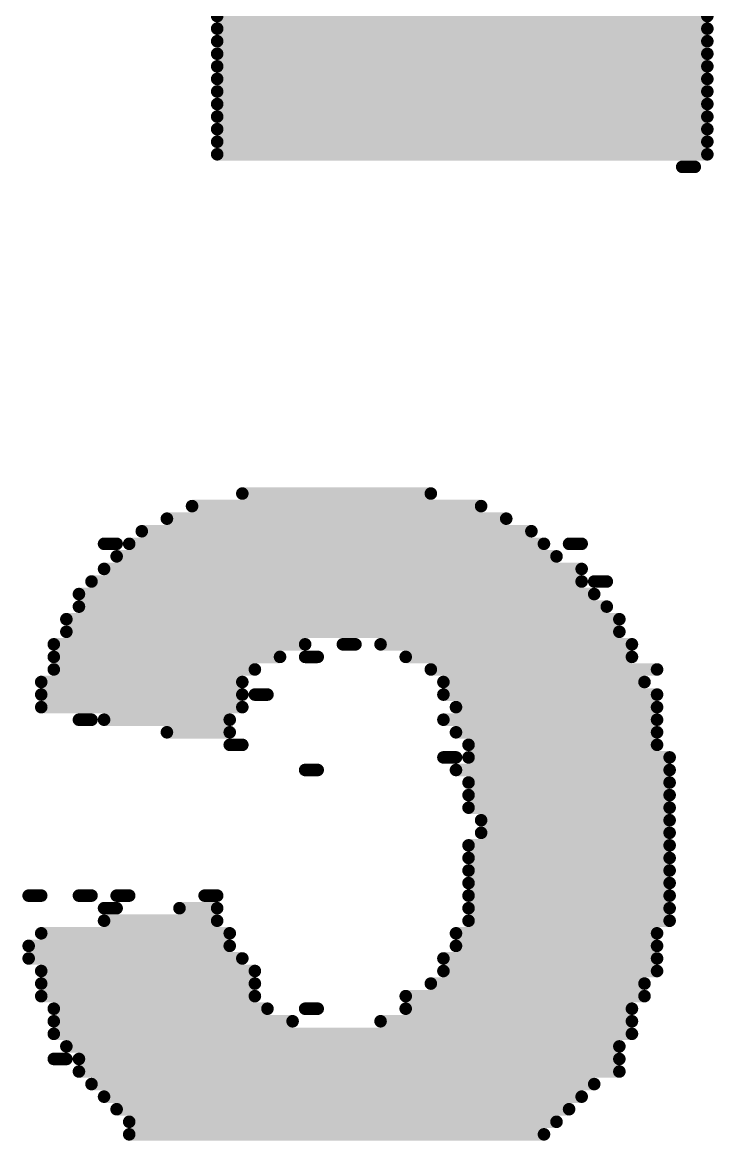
# Model space of a CAD drawing. Header units: inches. Extents: x -5 to 433, y -20 to 71.
# Drawn here: x 17.042 to 18.439, y 50.057 to 52.318 of the extents above; entities that cross this region are included whole.
import ezdxf

# ---------------------------------------------------------------- set-up
doc = ezdxf.new("R2010")
doc.units = ezdxf.units.IN
doc.layers.add('Bottom Overlay', color=54, linetype='Continuous')

msp = doc.modelspace()

# ---------------------------------------------------------------- linework, layer by layer
at = {"layer": 'Bottom Overlay'}
for points in [[(17.4358, 52.3304, 0.0254, 0.0254, 0), (18.4264, 52.3304, 0.0254, 0.0254, 0)], [(17.4358, 52.305, 0.0254, 0.0254, 0), (18.4264, 52.305, 0.0254, 0.0254, 0)], [(17.4358, 52.2796, 0.0254, 0.0254, 0), (18.4264, 52.2796, 0.0254, 0.0254, 0)], [(17.4358, 52.2542, 0.0254, 0.0254, 0), (18.4264, 52.2542, 0.0254, 0.0254, 0)], [(17.4358, 52.2288, 0.0254, 0.0254, 0), (18.4264, 52.2288, 0.0254, 0.0254, 0)], [(17.4358, 52.2034, 0.0254, 0.0254, 0), (18.4264, 52.2034, 0.0254, 0.0254, 0)], [(17.4358, 52.178, 0.0254, 0.0254, 0), (18.4264, 52.178, 0.0254, 0.0254, 0)], [(17.4358, 52.1526, 0.0254, 0.0254, 0), (18.4264, 52.1526, 0.0254, 0.0254, 0)], [(17.4358, 52.1272, 0.0254, 0.0254, 0), (18.4264, 52.1272, 0.0254, 0.0254, 0)], [(17.4358, 52.1018, 0.0254, 0.0254, 0), (18.4264, 52.1018, 0.0254, 0.0254, 0)], [(17.4358, 52.0764, 0.0254, 0.0254, 0), (18.4264, 52.0764, 0.0254, 0.0254, 0)], [(17.4358, 52.051, 0.0254, 0.0254, 0), (18.4264, 52.051, 0.0254, 0.0254, 0)], [(18.3756, 52.0256, 0.0254, 0.0254, 0), (18.401, 52.0256, 0.0254, 0.0254, 0)], [(17.4866, 51.3652, 0.0254, 0.0254, 0), (17.8676, 51.3652, 0.0254, 0.0254, 0)], [(17.385, 51.3398, 0.0254, 0.0254, 0), (17.9692, 51.3398, 0.0254, 0.0254, 0)], [(17.3342, 51.3144, 0.0254, 0.0254, 0), (18.02, 51.3144, 0.0254, 0.0254, 0)], [(17.2834, 51.289, 0.0254, 0.0254, 0), (18.0708, 51.289, 0.0254, 0.0254, 0)], [(17.2072, 51.2636, 0.0254, 0.0254, 0), (17.2326, 51.2636, 0.0254, 0.0254, 0)], [(17.258, 51.2636, 0.0254, 0.0254, 0), (18.0962, 51.2636, 0.0254, 0.0254, 0)], [(18.147, 51.2636, 0.0254, 0.0254, 0), (18.1724, 51.2636, 0.0254, 0.0254, 0)], [(17.2326, 51.2382, 0.0254, 0.0254, 0), (18.1216, 51.2382, 0.0254, 0.0254, 0)], [(17.2072, 51.2128, 0.0254, 0.0254, 0), (18.1724, 51.2128, 0.0254, 0.0254, 0)], [(17.1818, 51.1874, 0.0254, 0.0254, 0), (18.1724, 51.1874, 0.0254, 0.0254, 0)], [(18.1978, 51.1874, 0.0254, 0.0254, 0), (18.2232, 51.1874, 0.0254, 0.0254, 0)], [(17.1564, 51.162, 0.0254, 0.0254, 0), (18.1978, 51.162, 0.0254, 0.0254, 0)], [(17.1564, 51.1366, 0.0254, 0.0254, 0), (18.2232, 51.1366, 0.0254, 0.0254, 0)], [(17.131, 51.1112, 0.0254, 0.0254, 0), (18.2486, 51.1112, 0.0254, 0.0254, 0)], [(17.131, 51.0858, 0.0254, 0.0254, 0), (18.2486, 51.0858, 0.0254, 0.0254, 0)], [(17.1056, 51.0604, 0.0254, 0.0254, 0), (17.6136, 51.0604, 0.0254, 0.0254, 0)], [(17.6898, 51.0604, 0.0254, 0.0254, 0), (17.7152, 51.0604, 0.0254, 0.0254, 0)], [(17.766, 51.0604, 0.0254, 0.0254, 0), (18.274, 51.0604, 0.0254, 0.0254, 0)], [(17.1056, 51.035, 0.0254, 0.0254, 0), (17.5628, 51.035, 0.0254, 0.0254, 0)], [(17.6136, 51.035, 0.0254, 0.0254, 0), (17.639, 51.035, 0.0254, 0.0254, 0)], [(17.8168, 51.035, 0.0254, 0.0254, 0), (18.274, 51.035, 0.0254, 0.0254, 0)], [(17.1056, 51.0096, 0.0254, 0.0254, 0), (17.512, 51.0096, 0.0254, 0.0254, 0)], [(17.8676, 51.0096, 0.0254, 0.0254, 0), (18.3248, 51.0096, 0.0254, 0.0254, 0)], [(17.0802, 50.9842, 0.0254, 0.0254, 0), (17.4866, 50.9842, 0.0254, 0.0254, 0)], [(17.893, 50.9842, 0.0254, 0.0254, 0), (18.2994, 50.9842, 0.0254, 0.0254, 0)], [(17.0802, 50.9588, 0.0254, 0.0254, 0), (17.4866, 50.9588, 0.0254, 0.0254, 0)], [(17.512, 50.9588, 0.0254, 0.0254, 0), (17.5374, 50.9588, 0.0254, 0.0254, 0)], [(17.893, 50.9588, 0.0254, 0.0254, 0), (18.3248, 50.9588, 0.0254, 0.0254, 0)], [(17.0802, 50.9334, 0.0254, 0.0254, 0), (17.4866, 50.9334, 0.0254, 0.0254, 0)], [(17.9184, 50.9334, 0.0254, 0.0254, 0), (18.3248, 50.9334, 0.0254, 0.0254, 0)], [(17.1564, 50.908, 0.0254, 0.0254, 0), (17.1818, 50.908, 0.0254, 0.0254, 0)], [(17.2072, 50.908, 0.0254, 0.0254, 0), (17.4612, 50.908, 0.0254, 0.0254, 0)], [(17.893, 50.908, 0.0254, 0.0254, 0), (18.3248, 50.908, 0.0254, 0.0254, 0)], [(17.3342, 50.8826, 0.0254, 0.0254, 0), (17.4612, 50.8826, 0.0254, 0.0254, 0)], [(17.9184, 50.8826, 0.0254, 0.0254, 0), (18.3248, 50.8826, 0.0254, 0.0254, 0)], [(17.4612, 50.8572, 0.0254, 0.0254, 0), (17.4866, 50.8572, 0.0254, 0.0254, 0)], [(17.9438, 50.8572, 0.0254, 0.0254, 0), (18.3248, 50.8572, 0.0254, 0.0254, 0)], [(17.893, 50.8318, 0.0254, 0.0254, 0), (17.9184, 50.8318, 0.0254, 0.0254, 0)], [(17.9438, 50.8318, 0.0254, 0.0254, 0), (18.3502, 50.8318, 0.0254, 0.0254, 0)], [(17.6136, 50.8064, 0.0254, 0.0254, 0), (17.639, 50.8064, 0.0254, 0.0254, 0)], [(17.9184, 50.8064, 0.0254, 0.0254, 0), (18.3502, 50.8064, 0.0254, 0.0254, 0)], [(17.9438, 50.781, 0.0254, 0.0254, 0), (18.3502, 50.781, 0.0254, 0.0254, 0)], [(17.9438, 50.7556, 0.0254, 0.0254, 0), (18.3502, 50.7556, 0.0254, 0.0254, 0)], [(17.9438, 50.7302, 0.0254, 0.0254, 0), (18.3502, 50.7302, 0.0254, 0.0254, 0)], [(17.9692, 50.7048, 0.0254, 0.0254, 0), (18.3502, 50.7048, 0.0254, 0.0254, 0)], [(17.9692, 50.6794, 0.0254, 0.0254, 0), (18.3502, 50.6794, 0.0254, 0.0254, 0)], [(17.9438, 50.654, 0.0254, 0.0254, 0), (18.3502, 50.654, 0.0254, 0.0254, 0)], [(17.9438, 50.6286, 0.0254, 0.0254, 0), (18.3502, 50.6286, 0.0254, 0.0254, 0)], [(17.9438, 50.6032, 0.0254, 0.0254, 0), (18.3502, 50.6032, 0.0254, 0.0254, 0)], [(17.9438, 50.5778, 0.0254, 0.0254, 0), (18.3502, 50.5778, 0.0254, 0.0254, 0)], [(17.0548, 50.5524, 0.0254, 0.0254, 0), (17.0802, 50.5524, 0.0254, 0.0254, 0)], [(17.1564, 50.5524, 0.0254, 0.0254, 0), (17.1818, 50.5524, 0.0254, 0.0254, 0)], [(17.2326, 50.5524, 0.0254, 0.0254, 0), (17.258, 50.5524, 0.0254, 0.0254, 0)], [(17.4104, 50.5524, 0.0254, 0.0254, 0), (17.4358, 50.5524, 0.0254, 0.0254, 0)], [(17.9438, 50.5524, 0.0254, 0.0254, 0), (18.3502, 50.5524, 0.0254, 0.0254, 0)], [(17.2072, 50.527, 0.0254, 0.0254, 0), (17.2326, 50.527, 0.0254, 0.0254, 0)], [(17.3596, 50.527, 0.0254, 0.0254, 0), (17.4358, 50.527, 0.0254, 0.0254, 0)], [(17.9438, 50.527, 0.0254, 0.0254, 0), (18.3502, 50.527, 0.0254, 0.0254, 0)], [(17.2072, 50.5016, 0.0254, 0.0254, 0), (17.4358, 50.5016, 0.0254, 0.0254, 0)], [(17.9438, 50.5016, 0.0254, 0.0254, 0), (18.3502, 50.5016, 0.0254, 0.0254, 0)], [(17.0802, 50.4762, 0.0254, 0.0254, 0), (17.4612, 50.4762, 0.0254, 0.0254, 0)], [(17.9184, 50.4762, 0.0254, 0.0254, 0), (18.3248, 50.4762, 0.0254, 0.0254, 0)], [(17.0548, 50.4508, 0.0254, 0.0254, 0), (17.4612, 50.4508, 0.0254, 0.0254, 0)], [(17.9184, 50.4508, 0.0254, 0.0254, 0), (18.3248, 50.4508, 0.0254, 0.0254, 0)], [(17.0548, 50.4254, 0.0254, 0.0254, 0), (17.4866, 50.4254, 0.0254, 0.0254, 0)], [(17.893, 50.4254, 0.0254, 0.0254, 0), (18.3248, 50.4254, 0.0254, 0.0254, 0)], [(17.0802, 50.4, 0.0254, 0.0254, 0), (17.512, 50.4, 0.0254, 0.0254, 0)], [(17.893, 50.4, 0.0254, 0.0254, 0), (18.3248, 50.4, 0.0254, 0.0254, 0)], [(17.0802, 50.3746, 0.0254, 0.0254, 0), (17.512, 50.3746, 0.0254, 0.0254, 0)], [(17.8676, 50.3746, 0.0254, 0.0254, 0), (18.2994, 50.3746, 0.0254, 0.0254, 0)], [(17.0802, 50.3492, 0.0254, 0.0254, 0), (17.512, 50.3492, 0.0254, 0.0254, 0)], [(17.8168, 50.3492, 0.0254, 0.0254, 0), (18.2994, 50.3492, 0.0254, 0.0254, 0)], [(17.1056, 50.3238, 0.0254, 0.0254, 0), (17.5374, 50.3238, 0.0254, 0.0254, 0)], [(17.6136, 50.3238, 0.0254, 0.0254, 0), (17.639, 50.3238, 0.0254, 0.0254, 0)], [(17.8168, 50.3238, 0.0254, 0.0254, 0), (18.274, 50.3238, 0.0254, 0.0254, 0)], [(17.1056, 50.2984, 0.0254, 0.0254, 0), (17.5882, 50.2984, 0.0254, 0.0254, 0)], [(17.766, 50.2984, 0.0254, 0.0254, 0), (18.274, 50.2984, 0.0254, 0.0254, 0)], [(17.1056, 50.273, 0.0254, 0.0254, 0), (18.274, 50.273, 0.0254, 0.0254, 0)], [(17.131, 50.2476, 0.0254, 0.0254, 0), (18.2486, 50.2476, 0.0254, 0.0254, 0)], [(17.1056, 50.2222, 0.0254, 0.0254, 0), (17.131, 50.2222, 0.0254, 0.0254, 0)], [(17.1564, 50.2222, 0.0254, 0.0254, 0), (18.2486, 50.2222, 0.0254, 0.0254, 0)], [(17.1564, 50.1968, 0.0254, 0.0254, 0), (18.2486, 50.1968, 0.0254, 0.0254, 0)], [(17.1818, 50.1714, 0.0254, 0.0254, 0), (18.1978, 50.1714, 0.0254, 0.0254, 0)], [(17.2072, 50.146, 0.0254, 0.0254, 0), (18.1724, 50.146, 0.0254, 0.0254, 0)], [(17.2326, 50.1206, 0.0254, 0.0254, 0), (18.147, 50.1206, 0.0254, 0.0254, 0)], [(17.258, 50.0952, 0.0254, 0.0254, 0), (18.1216, 50.0952, 0.0254, 0.0254, 0)], [(17.258, 50.0698, 0.0254, 0.0254, 0), (18.0962, 50.0698, 0.0254, 0.0254, 0)]]:
    msp.add_lwpolyline(points, format="xyseb", dxfattribs=at)
for points in [[(17.4295, 52.3304, 0.0127, 0.0127, 1), (17.4422, 52.3304, 0.0127, 0.0127, 1)], [(18.4201, 52.3304, 0.0127, 0.0127, 1), (18.4328, 52.3304, 0.0127, 0.0127, 1)], [(17.4295, 52.305, 0.0127, 0.0127, 1), (17.4422, 52.305, 0.0127, 0.0127, 1)], [(18.4201, 52.305, 0.0127, 0.0127, 1), (18.4328, 52.305, 0.0127, 0.0127, 1)], [(17.4295, 52.2796, 0.0127, 0.0127, 1), (17.4422, 52.2796, 0.0127, 0.0127, 1)], [(18.4201, 52.2796, 0.0127, 0.0127, 1), (18.4328, 52.2796, 0.0127, 0.0127, 1)], [(17.4295, 52.2542, 0.0127, 0.0127, 1), (17.4422, 52.2542, 0.0127, 0.0127, 1)], [(18.4201, 52.2542, 0.0127, 0.0127, 1), (18.4328, 52.2542, 0.0127, 0.0127, 1)], [(17.4295, 52.2288, 0.0127, 0.0127, 1), (17.4422, 52.2288, 0.0127, 0.0127, 1)], [(18.4201, 52.2288, 0.0127, 0.0127, 1), (18.4328, 52.2288, 0.0127, 0.0127, 1)], [(17.4295, 52.2034, 0.0127, 0.0127, 1), (17.4422, 52.2034, 0.0127, 0.0127, 1)], [(18.4201, 52.2034, 0.0127, 0.0127, 1), (18.4328, 52.2034, 0.0127, 0.0127, 1)], [(17.4295, 52.178, 0.0127, 0.0127, 1), (17.4422, 52.178, 0.0127, 0.0127, 1)], [(18.4201, 52.178, 0.0127, 0.0127, 1), (18.4328, 52.178, 0.0127, 0.0127, 1)], [(17.4295, 52.1526, 0.0127, 0.0127, 1), (17.4422, 52.1526, 0.0127, 0.0127, 1)], [(18.4201, 52.1526, 0.0127, 0.0127, 1), (18.4328, 52.1526, 0.0127, 0.0127, 1)], [(17.4295, 52.1272, 0.0127, 0.0127, 1), (17.4422, 52.1272, 0.0127, 0.0127, 1)], [(18.4201, 52.1272, 0.0127, 0.0127, 1), (18.4328, 52.1272, 0.0127, 0.0127, 1)], [(17.4295, 52.1018, 0.0127, 0.0127, 1), (17.4422, 52.1018, 0.0127, 0.0127, 1)], [(18.4201, 52.1018, 0.0127, 0.0127, 1), (18.4328, 52.1018, 0.0127, 0.0127, 1)], [(17.4295, 52.0764, 0.0127, 0.0127, 1), (17.4422, 52.0764, 0.0127, 0.0127, 1)], [(18.4201, 52.0764, 0.0127, 0.0127, 1), (18.4328, 52.0764, 0.0127, 0.0127, 1)], [(17.4295, 52.051, 0.0127, 0.0127, 1), (17.4422, 52.051, 0.0127, 0.0127, 1)], [(18.4201, 52.051, 0.0127, 0.0127, 1), (18.4328, 52.051, 0.0127, 0.0127, 1)], [(18.3693, 52.0256, 0.0127, 0.0127, 1), (18.382, 52.0256, 0.0127, 0.0127, 1)], [(18.3947, 52.0256, 0.0127, 0.0127, 1), (18.4074, 52.0256, 0.0127, 0.0127, 1)], [(17.4803, 51.3652, 0.0127, 0.0127, 1), (17.493, 51.3652, 0.0127, 0.0127, 1)], [(17.8613, 51.3652, 0.0127, 0.0127, 1), (17.874, 51.3652, 0.0127, 0.0127, 1)], [(17.3787, 51.3398, 0.0127, 0.0127, 1), (17.3914, 51.3398, 0.0127, 0.0127, 1)], [(17.9629, 51.3398, 0.0127, 0.0127, 1), (17.9756, 51.3398, 0.0127, 0.0127, 1)], [(17.3279, 51.3144, 0.0127, 0.0127, 1), (17.3406, 51.3144, 0.0127, 0.0127, 1)], [(18.0137, 51.3144, 0.0127, 0.0127, 1), (18.0264, 51.3144, 0.0127, 0.0127, 1)], [(17.2771, 51.289, 0.0127, 0.0127, 1), (17.2898, 51.289, 0.0127, 0.0127, 1)], [(18.0645, 51.289, 0.0127, 0.0127, 1), (18.0772, 51.289, 0.0127, 0.0127, 1)], [(17.2009, 51.2636, 0.0127, 0.0127, 1), (17.2136, 51.2636, 0.0127, 0.0127, 1)], [(17.2263, 51.2636, 0.0127, 0.0127, 1), (17.239, 51.2636, 0.0127, 0.0127, 1)], [(17.2517, 51.2636, 0.0127, 0.0127, 1), (17.2644, 51.2636, 0.0127, 0.0127, 1)], [(18.0899, 51.2636, 0.0127, 0.0127, 1), (18.1026, 51.2636, 0.0127, 0.0127, 1)], [(18.1407, 51.2636, 0.0127, 0.0127, 1), (18.1534, 51.2636, 0.0127, 0.0127, 1)], [(18.1661, 51.2636, 0.0127, 0.0127, 1), (18.1788, 51.2636, 0.0127, 0.0127, 1)], [(17.2263, 51.2382, 0.0127, 0.0127, 1), (17.239, 51.2382, 0.0127, 0.0127, 1)], [(18.1153, 51.2382, 0.0127, 0.0127, 1), (18.128, 51.2382, 0.0127, 0.0127, 1)], [(17.2009, 51.2128, 0.0127, 0.0127, 1), (17.2136, 51.2128, 0.0127, 0.0127, 1)], [(18.1661, 51.2128, 0.0127, 0.0127, 1), (18.1788, 51.2128, 0.0127, 0.0127, 1)], [(17.1755, 51.1874, 0.0127, 0.0127, 1), (17.1882, 51.1874, 0.0127, 0.0127, 1)], [(18.1661, 51.1874, 0.0127, 0.0127, 1), (18.1788, 51.1874, 0.0127, 0.0127, 1)], [(18.1915, 51.1874, 0.0127, 0.0127, 1), (18.2042, 51.1874, 0.0127, 0.0127, 1)], [(18.2169, 51.1874, 0.0127, 0.0127, 1), (18.2296, 51.1874, 0.0127, 0.0127, 1)], [(17.1501, 51.162, 0.0127, 0.0127, 1), (17.1628, 51.162, 0.0127, 0.0127, 1)], [(18.1915, 51.162, 0.0127, 0.0127, 1), (18.2042, 51.162, 0.0127, 0.0127, 1)], [(17.1501, 51.1366, 0.0127, 0.0127, 1), (17.1628, 51.1366, 0.0127, 0.0127, 1)], [(18.2169, 51.1366, 0.0127, 0.0127, 1), (18.2296, 51.1366, 0.0127, 0.0127, 1)], [(17.1247, 51.1112, 0.0127, 0.0127, 1), (17.1374, 51.1112, 0.0127, 0.0127, 1)], [(18.2423, 51.1112, 0.0127, 0.0127, 1), (18.255, 51.1112, 0.0127, 0.0127, 1)], [(17.1247, 51.0858, 0.0127, 0.0127, 1), (17.1374, 51.0858, 0.0127, 0.0127, 1)], [(18.2423, 51.0858, 0.0127, 0.0127, 1), (18.255, 51.0858, 0.0127, 0.0127, 1)], [(17.0993, 51.0604, 0.0127, 0.0127, 1), (17.112, 51.0604, 0.0127, 0.0127, 1)], [(17.6073, 51.0604, 0.0127, 0.0127, 1), (17.62, 51.0604, 0.0127, 0.0127, 1)], [(17.6835, 51.0604, 0.0127, 0.0127, 1), (17.6962, 51.0604, 0.0127, 0.0127, 1)], [(17.7089, 51.0604, 0.0127, 0.0127, 1), (17.7216, 51.0604, 0.0127, 0.0127, 1)], [(17.7597, 51.0604, 0.0127, 0.0127, 1), (17.7724, 51.0604, 0.0127, 0.0127, 1)], [(18.2677, 51.0604, 0.0127, 0.0127, 1), (18.2804, 51.0604, 0.0127, 0.0127, 1)], [(17.0993, 51.035, 0.0127, 0.0127, 1), (17.112, 51.035, 0.0127, 0.0127, 1)], [(17.5565, 51.035, 0.0127, 0.0127, 1), (17.5692, 51.035, 0.0127, 0.0127, 1)], [(17.6073, 51.035, 0.0127, 0.0127, 1), (17.62, 51.035, 0.0127, 0.0127, 1)], [(17.6327, 51.035, 0.0127, 0.0127, 1), (17.6454, 51.035, 0.0127, 0.0127, 1)], [(17.8105, 51.035, 0.0127, 0.0127, 1), (17.8232, 51.035, 0.0127, 0.0127, 1)], [(18.2677, 51.035, 0.0127, 0.0127, 1), (18.2804, 51.035, 0.0127, 0.0127, 1)], [(17.0993, 51.0096, 0.0127, 0.0127, 1), (17.112, 51.0096, 0.0127, 0.0127, 1)], [(17.5057, 51.0096, 0.0127, 0.0127, 1), (17.5184, 51.0096, 0.0127, 0.0127, 1)], [(17.8613, 51.0096, 0.0127, 0.0127, 1), (17.874, 51.0096, 0.0127, 0.0127, 1)], [(18.3185, 51.0096, 0.0127, 0.0127, 1), (18.3312, 51.0096, 0.0127, 0.0127, 1)], [(17.0739, 50.9842, 0.0127, 0.0127, 1), (17.0866, 50.9842, 0.0127, 0.0127, 1)], [(17.4803, 50.9842, 0.0127, 0.0127, 1), (17.493, 50.9842, 0.0127, 0.0127, 1)], [(17.8867, 50.9842, 0.0127, 0.0127, 1), (17.8994, 50.9842, 0.0127, 0.0127, 1)], [(18.2931, 50.9842, 0.0127, 0.0127, 1), (18.3058, 50.9842, 0.0127, 0.0127, 1)], [(17.0739, 50.9588, 0.0127, 0.0127, 1), (17.0866, 50.9588, 0.0127, 0.0127, 1)], [(17.4803, 50.9588, 0.0127, 0.0127, 1), (17.493, 50.9588, 0.0127, 0.0127, 1)], [(17.5057, 50.9588, 0.0127, 0.0127, 1), (17.5184, 50.9588, 0.0127, 0.0127, 1)], [(17.5311, 50.9588, 0.0127, 0.0127, 1), (17.5438, 50.9588, 0.0127, 0.0127, 1)], [(17.8867, 50.9588, 0.0127, 0.0127, 1), (17.8994, 50.9588, 0.0127, 0.0127, 1)], [(18.3185, 50.9588, 0.0127, 0.0127, 1), (18.3312, 50.9588, 0.0127, 0.0127, 1)], [(17.0739, 50.9334, 0.0127, 0.0127, 1), (17.0866, 50.9334, 0.0127, 0.0127, 1)], [(17.4803, 50.9334, 0.0127, 0.0127, 1), (17.493, 50.9334, 0.0127, 0.0127, 1)], [(17.9121, 50.9334, 0.0127, 0.0127, 1), (17.9248, 50.9334, 0.0127, 0.0127, 1)], [(18.3185, 50.9334, 0.0127, 0.0127, 1), (18.3312, 50.9334, 0.0127, 0.0127, 1)], [(17.1501, 50.908, 0.0127, 0.0127, 1), (17.1628, 50.908, 0.0127, 0.0127, 1)], [(17.1755, 50.908, 0.0127, 0.0127, 1), (17.1882, 50.908, 0.0127, 0.0127, 1)], [(17.2009, 50.908, 0.0127, 0.0127, 1), (17.2136, 50.908, 0.0127, 0.0127, 1)], [(17.4549, 50.908, 0.0127, 0.0127, 1), (17.4676, 50.908, 0.0127, 0.0127, 1)], [(17.8867, 50.908, 0.0127, 0.0127, 1), (17.8994, 50.908, 0.0127, 0.0127, 1)], [(18.3185, 50.908, 0.0127, 0.0127, 1), (18.3312, 50.908, 0.0127, 0.0127, 1)], [(17.3279, 50.8826, 0.0127, 0.0127, 1), (17.3406, 50.8826, 0.0127, 0.0127, 1)], [(17.4549, 50.8826, 0.0127, 0.0127, 1), (17.4676, 50.8826, 0.0127, 0.0127, 1)], [(17.9121, 50.8826, 0.0127, 0.0127, 1), (17.9248, 50.8826, 0.0127, 0.0127, 1)], [(18.3185, 50.8826, 0.0127, 0.0127, 1), (18.3312, 50.8826, 0.0127, 0.0127, 1)], [(17.4549, 50.8572, 0.0127, 0.0127, 1), (17.4676, 50.8572, 0.0127, 0.0127, 1)], [(17.4803, 50.8572, 0.0127, 0.0127, 1), (17.493, 50.8572, 0.0127, 0.0127, 1)], [(17.9375, 50.8572, 0.0127, 0.0127, 1), (17.9502, 50.8572, 0.0127, 0.0127, 1)], [(18.3185, 50.8572, 0.0127, 0.0127, 1), (18.3312, 50.8572, 0.0127, 0.0127, 1)], [(17.8867, 50.8318, 0.0127, 0.0127, 1), (17.8994, 50.8318, 0.0127, 0.0127, 1)], [(17.9121, 50.8318, 0.0127, 0.0127, 1), (17.9248, 50.8318, 0.0127, 0.0127, 1)], [(17.9375, 50.8318, 0.0127, 0.0127, 1), (17.9502, 50.8318, 0.0127, 0.0127, 1)], [(18.3439, 50.8318, 0.0127, 0.0127, 1), (18.3566, 50.8318, 0.0127, 0.0127, 1)], [(17.6073, 50.8064, 0.0127, 0.0127, 1), (17.62, 50.8064, 0.0127, 0.0127, 1)], [(17.6327, 50.8064, 0.0127, 0.0127, 1), (17.6454, 50.8064, 0.0127, 0.0127, 1)], [(17.9121, 50.8064, 0.0127, 0.0127, 1), (17.9248, 50.8064, 0.0127, 0.0127, 1)], [(18.3439, 50.8064, 0.0127, 0.0127, 1), (18.3566, 50.8064, 0.0127, 0.0127, 1)], [(17.9375, 50.781, 0.0127, 0.0127, 1), (17.9502, 50.781, 0.0127, 0.0127, 1)], [(18.3439, 50.781, 0.0127, 0.0127, 1), (18.3566, 50.781, 0.0127, 0.0127, 1)], [(17.9375, 50.7556, 0.0127, 0.0127, 1), (17.9502, 50.7556, 0.0127, 0.0127, 1)], [(18.3439, 50.7556, 0.0127, 0.0127, 1), (18.3566, 50.7556, 0.0127, 0.0127, 1)], [(17.9375, 50.7302, 0.0127, 0.0127, 1), (17.9502, 50.7302, 0.0127, 0.0127, 1)], [(18.3439, 50.7302, 0.0127, 0.0127, 1), (18.3566, 50.7302, 0.0127, 0.0127, 1)], [(17.9629, 50.7048, 0.0127, 0.0127, 1), (17.9756, 50.7048, 0.0127, 0.0127, 1)], [(18.3439, 50.7048, 0.0127, 0.0127, 1), (18.3566, 50.7048, 0.0127, 0.0127, 1)], [(17.9629, 50.6794, 0.0127, 0.0127, 1), (17.9756, 50.6794, 0.0127, 0.0127, 1)], [(18.3439, 50.6794, 0.0127, 0.0127, 1), (18.3566, 50.6794, 0.0127, 0.0127, 1)], [(17.9375, 50.654, 0.0127, 0.0127, 1), (17.9502, 50.654, 0.0127, 0.0127, 1)], [(18.3439, 50.654, 0.0127, 0.0127, 1), (18.3566, 50.654, 0.0127, 0.0127, 1)], [(17.9375, 50.6286, 0.0127, 0.0127, 1), (17.9502, 50.6286, 0.0127, 0.0127, 1)], [(18.3439, 50.6286, 0.0127, 0.0127, 1), (18.3566, 50.6286, 0.0127, 0.0127, 1)], [(17.9375, 50.6032, 0.0127, 0.0127, 1), (17.9502, 50.6032, 0.0127, 0.0127, 1)], [(18.3439, 50.6032, 0.0127, 0.0127, 1), (18.3566, 50.6032, 0.0127, 0.0127, 1)], [(17.9375, 50.5778, 0.0127, 0.0127, 1), (17.9502, 50.5778, 0.0127, 0.0127, 1)], [(18.3439, 50.5778, 0.0127, 0.0127, 1), (18.3566, 50.5778, 0.0127, 0.0127, 1)], [(17.0485, 50.5524, 0.0127, 0.0127, 1), (17.0612, 50.5524, 0.0127, 0.0127, 1)], [(17.0739, 50.5524, 0.0127, 0.0127, 1), (17.0866, 50.5524, 0.0127, 0.0127, 1)], [(17.1501, 50.5524, 0.0127, 0.0127, 1), (17.1628, 50.5524, 0.0127, 0.0127, 1)], [(17.1755, 50.5524, 0.0127, 0.0127, 1), (17.1882, 50.5524, 0.0127, 0.0127, 1)], [(17.2263, 50.5524, 0.0127, 0.0127, 1), (17.239, 50.5524, 0.0127, 0.0127, 1)], [(17.2517, 50.5524, 0.0127, 0.0127, 1), (17.2644, 50.5524, 0.0127, 0.0127, 1)], [(17.4041, 50.5524, 0.0127, 0.0127, 1), (17.4168, 50.5524, 0.0127, 0.0127, 1)], [(17.4295, 50.5524, 0.0127, 0.0127, 1), (17.4422, 50.5524, 0.0127, 0.0127, 1)], [(17.9375, 50.5524, 0.0127, 0.0127, 1), (17.9502, 50.5524, 0.0127, 0.0127, 1)], [(18.3439, 50.5524, 0.0127, 0.0127, 1), (18.3566, 50.5524, 0.0127, 0.0127, 1)], [(17.2009, 50.527, 0.0127, 0.0127, 1), (17.2136, 50.527, 0.0127, 0.0127, 1)], [(17.2263, 50.527, 0.0127, 0.0127, 1), (17.239, 50.527, 0.0127, 0.0127, 1)], [(17.3533, 50.527, 0.0127, 0.0127, 1), (17.366, 50.527, 0.0127, 0.0127, 1)], [(17.4295, 50.527, 0.0127, 0.0127, 1), (17.4422, 50.527, 0.0127, 0.0127, 1)], [(17.9375, 50.527, 0.0127, 0.0127, 1), (17.9502, 50.527, 0.0127, 0.0127, 1)], [(18.3439, 50.527, 0.0127, 0.0127, 1), (18.3566, 50.527, 0.0127, 0.0127, 1)], [(17.2009, 50.5016, 0.0127, 0.0127, 1), (17.2136, 50.5016, 0.0127, 0.0127, 1)], [(17.4295, 50.5016, 0.0127, 0.0127, 1), (17.4422, 50.5016, 0.0127, 0.0127, 1)], [(17.9375, 50.5016, 0.0127, 0.0127, 1), (17.9502, 50.5016, 0.0127, 0.0127, 1)], [(18.3439, 50.5016, 0.0127, 0.0127, 1), (18.3566, 50.5016, 0.0127, 0.0127, 1)], [(17.0739, 50.4762, 0.0127, 0.0127, 1), (17.0866, 50.4762, 0.0127, 0.0127, 1)], [(17.4549, 50.4762, 0.0127, 0.0127, 1), (17.4676, 50.4762, 0.0127, 0.0127, 1)], [(17.9121, 50.4762, 0.0127, 0.0127, 1), (17.9248, 50.4762, 0.0127, 0.0127, 1)], [(18.3185, 50.4762, 0.0127, 0.0127, 1), (18.3312, 50.4762, 0.0127, 0.0127, 1)], [(17.0485, 50.4508, 0.0127, 0.0127, 1), (17.0612, 50.4508, 0.0127, 0.0127, 1)], [(17.4549, 50.4508, 0.0127, 0.0127, 1), (17.4676, 50.4508, 0.0127, 0.0127, 1)], [(17.9121, 50.4508, 0.0127, 0.0127, 1), (17.9248, 50.4508, 0.0127, 0.0127, 1)], [(18.3185, 50.4508, 0.0127, 0.0127, 1), (18.3312, 50.4508, 0.0127, 0.0127, 1)], [(17.0485, 50.4254, 0.0127, 0.0127, 1), (17.0612, 50.4254, 0.0127, 0.0127, 1)], [(17.4803, 50.4254, 0.0127, 0.0127, 1), (17.493, 50.4254, 0.0127, 0.0127, 1)], [(17.8867, 50.4254, 0.0127, 0.0127, 1), (17.8994, 50.4254, 0.0127, 0.0127, 1)], [(18.3185, 50.4254, 0.0127, 0.0127, 1), (18.3312, 50.4254, 0.0127, 0.0127, 1)], [(17.0739, 50.4, 0.0127, 0.0127, 1), (17.0866, 50.4, 0.0127, 0.0127, 1)], [(17.5057, 50.4, 0.0127, 0.0127, 1), (17.5184, 50.4, 0.0127, 0.0127, 1)], [(17.8867, 50.4, 0.0127, 0.0127, 1), (17.8994, 50.4, 0.0127, 0.0127, 1)], [(18.3185, 50.4, 0.0127, 0.0127, 1), (18.3312, 50.4, 0.0127, 0.0127, 1)], [(17.0739, 50.3746, 0.0127, 0.0127, 1), (17.0866, 50.3746, 0.0127, 0.0127, 1)], [(17.5057, 50.3746, 0.0127, 0.0127, 1), (17.5184, 50.3746, 0.0127, 0.0127, 1)], [(17.8613, 50.3746, 0.0127, 0.0127, 1), (17.874, 50.3746, 0.0127, 0.0127, 1)], [(18.2931, 50.3746, 0.0127, 0.0127, 1), (18.3058, 50.3746, 0.0127, 0.0127, 1)], [(17.0739, 50.3492, 0.0127, 0.0127, 1), (17.0866, 50.3492, 0.0127, 0.0127, 1)], [(17.5057, 50.3492, 0.0127, 0.0127, 1), (17.5184, 50.3492, 0.0127, 0.0127, 1)], [(17.8105, 50.3492, 0.0127, 0.0127, 1), (17.8232, 50.3492, 0.0127, 0.0127, 1)], [(18.2931, 50.3492, 0.0127, 0.0127, 1), (18.3058, 50.3492, 0.0127, 0.0127, 1)], [(17.0993, 50.3238, 0.0127, 0.0127, 1), (17.112, 50.3238, 0.0127, 0.0127, 1)], [(17.5311, 50.3238, 0.0127, 0.0127, 1), (17.5438, 50.3238, 0.0127, 0.0127, 1)], [(17.6073, 50.3238, 0.0127, 0.0127, 1), (17.62, 50.3238, 0.0127, 0.0127, 1)], [(17.6327, 50.3238, 0.0127, 0.0127, 1), (17.6454, 50.3238, 0.0127, 0.0127, 1)], [(17.8105, 50.3238, 0.0127, 0.0127, 1), (17.8232, 50.3238, 0.0127, 0.0127, 1)], [(18.2677, 50.3238, 0.0127, 0.0127, 1), (18.2804, 50.3238, 0.0127, 0.0127, 1)], [(17.0993, 50.2984, 0.0127, 0.0127, 1), (17.112, 50.2984, 0.0127, 0.0127, 1)], [(17.5819, 50.2984, 0.0127, 0.0127, 1), (17.5946, 50.2984, 0.0127, 0.0127, 1)], [(17.7597, 50.2984, 0.0127, 0.0127, 1), (17.7724, 50.2984, 0.0127, 0.0127, 1)], [(18.2677, 50.2984, 0.0127, 0.0127, 1), (18.2804, 50.2984, 0.0127, 0.0127, 1)], [(17.0993, 50.273, 0.0127, 0.0127, 1), (17.112, 50.273, 0.0127, 0.0127, 1)], [(18.2677, 50.273, 0.0127, 0.0127, 1), (18.2804, 50.273, 0.0127, 0.0127, 1)], [(17.1247, 50.2476, 0.0127, 0.0127, 1), (17.1374, 50.2476, 0.0127, 0.0127, 1)], [(18.2423, 50.2476, 0.0127, 0.0127, 1), (18.255, 50.2476, 0.0127, 0.0127, 1)], [(17.0993, 50.2222, 0.0127, 0.0127, 1), (17.112, 50.2222, 0.0127, 0.0127, 1)], [(17.1247, 50.2222, 0.0127, 0.0127, 1), (17.1374, 50.2222, 0.0127, 0.0127, 1)], [(17.1501, 50.2222, 0.0127, 0.0127, 1), (17.1628, 50.2222, 0.0127, 0.0127, 1)], [(18.2423, 50.2222, 0.0127, 0.0127, 1), (18.255, 50.2222, 0.0127, 0.0127, 1)], [(17.1501, 50.1968, 0.0127, 0.0127, 1), (17.1628, 50.1968, 0.0127, 0.0127, 1)], [(18.2423, 50.1968, 0.0127, 0.0127, 1), (18.255, 50.1968, 0.0127, 0.0127, 1)], [(17.1755, 50.1714, 0.0127, 0.0127, 1), (17.1882, 50.1714, 0.0127, 0.0127, 1)], [(18.1915, 50.1714, 0.0127, 0.0127, 1), (18.2042, 50.1714, 0.0127, 0.0127, 1)], [(17.2009, 50.146, 0.0127, 0.0127, 1), (17.2136, 50.146, 0.0127, 0.0127, 1)], [(18.1661, 50.146, 0.0127, 0.0127, 1), (18.1788, 50.146, 0.0127, 0.0127, 1)], [(17.2263, 50.1206, 0.0127, 0.0127, 1), (17.239, 50.1206, 0.0127, 0.0127, 1)], [(18.1407, 50.1206, 0.0127, 0.0127, 1), (18.1534, 50.1206, 0.0127, 0.0127, 1)], [(17.2517, 50.0952, 0.0127, 0.0127, 1), (17.2644, 50.0952, 0.0127, 0.0127, 1)], [(18.1153, 50.0952, 0.0127, 0.0127, 1), (18.128, 50.0952, 0.0127, 0.0127, 1)], [(17.2517, 50.0698, 0.0127, 0.0127, 1), (17.2644, 50.0698, 0.0127, 0.0127, 1)], [(18.0899, 50.0698, 0.0127, 0.0127, 1), (18.1026, 50.0698, 0.0127, 0.0127, 1)]]:
    msp.add_lwpolyline(points, format="xyseb", close=True, dxfattribs=at)

doc.saveas('drawing.dxf')
